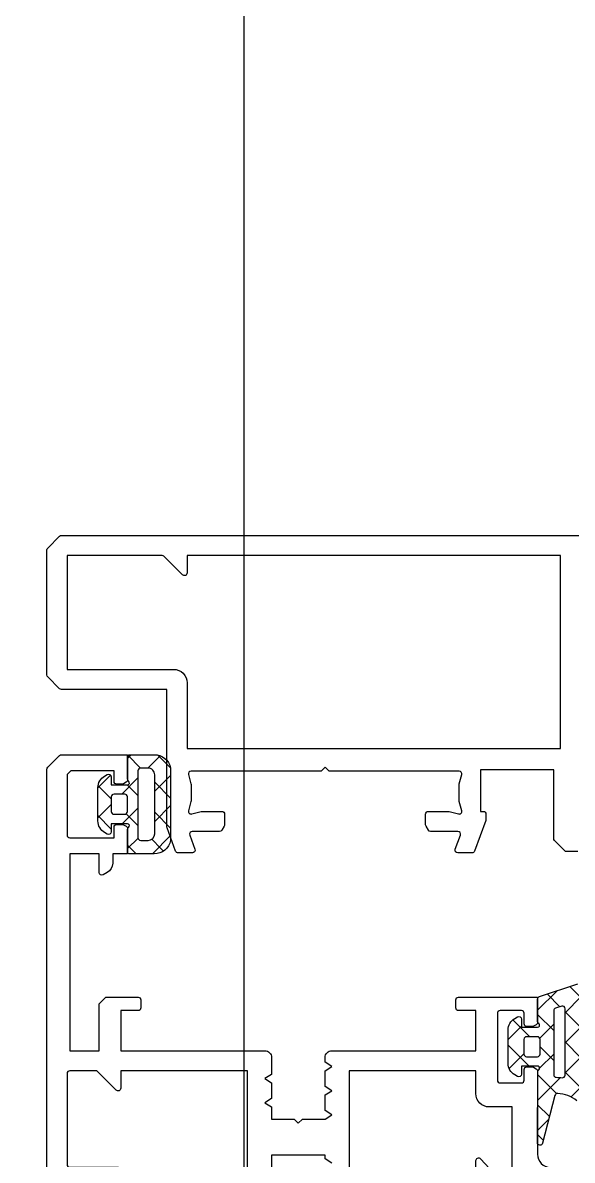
# Model space of a CAD drawing. Header units: inches. Extents: x 21 to 32698, y 13 to 3712.
# Drawn here: x 12842.56 to 12846.66, y 1671.02 to 1679.51 of the extents above; entities that cross this region are included whole.
import ezdxf

# ---------------------------------------------------------------- set-up
doc = ezdxf.new("R2010")
doc.units = ezdxf.units.IN
doc.header["$MEASUREMENT"] = 0
doc.set_wipeout_variables(frame=1)
for name, color, linetype, lineweight in [('Z_MİM_-KM-GLAZ', 8, 'Continuous', 25), ('Z_MİM_-KM-IZO-THERMAL', 8, 'Continuous', 25), ('Z_MİM_ALUMINIUM', 8, 'Continuous', 25), ('Z_MİM_fitiller_k', 8, 'Continuous', 25)]:
    doc.layers.add(name, color=color, linetype=linetype, lineweight=lineweight)
pattern_1 = [(45, (-0.2264, 253.1127), (-0.1122532015, 0.1122532015), []), (135, (-0.2264, 253.1127), (-0.1122532015, -0.1122532015), [])]

# ---------------------------------------------------------------- blocks, each defined once
blk = doc.blocks.new('asffgdf')
at = {"layer": 'Z_MİM_fitiller_k'}
h = blk.add_hatch(dxfattribs=at)
h.set_pattern_fill('ANSI37', color=256, scale=0.05)
h.set_pattern_definition(pattern_1)
edge = h.paths.add_edge_path()
edge.add_line((18215.3413, -547.2023), (18215.3413, -547.0123))
edge.add_arc((18215.3513, -547.0123), 0.01, 90.00009, 179.99991, ccw=False)
edge.add_line((18215.3513, -547.0023), (18215.5226, -547.0023))
edge.add_arc((18215.5226, -547.0223), 0.02, 34.84993, 89.99999, ccw=False)
edge.add_arc((18215.5513, -547.0023), 0.015, 214.84995, 359.99996)
edge.add_line((18215.5663, -547.0023), (18215.5663, -546.8823))
edge.add_line((18215.5663, -546.8823), (18215.5063, -546.8823))
edge.add_arc((18215.5063, -546.8623), 0.02, 150.00004, 270.00001, ccw=False)
edge.add_line((18215.489, -546.8523), (18215.5005, -546.8323))
edge.add_arc((18215.5871, -546.8823), 0.1, 89.99999, 150.00003, ccw=False)
edge.add_line((18215.5871, -546.7823), (18215.8355, -546.7823))
edge.add_arc((18215.8355, -546.8823), 0.1, 29.99993, 89.99999, ccw=False)
edge.add_line((18215.9221, -546.8323), (18215.9336, -546.8523))
edge.add_arc((18215.9163, -546.8623), 0.02, -90.00008, 29.99989, ccw=False)
edge.add_line((18215.9163, -546.8823), (18215.8563, -546.8823))
edge.add_line((18215.8563, -546.8823), (18215.8563, -547.0023))
edge.add_arc((18215.8713, -547.0023), 0.015, 179.99999, 325.15008)
edge.add_arc((18215.9, -547.0223), 0.02, 89.99997, 145.15007, ccw=False)
edge.add_line((18215.9, -547.0023), (18216.0713, -547.0023))
edge.add_arc((18216.0713, -547.0123), 0.01, 0.00024, 90.00003, ccw=False)
edge.add_line((18216.0813, -547.0123), (18216.0813, -547.2023))
edge.add_arc((18215.9601, -547.2053), 0.1212, -79.95351, 1.41895, ccw=False)
edge.add_line((18215.9813, -547.3246), (18215.4413, -547.3246))
edge.add_arc((18215.4624, -547.2053), 0.1212, 178.58104, 259.9535, ccw=False)
edge = h.paths.add_edge_path(flags=16)
edge.add_line((18215.7863, -546.9823), (18215.7863, -546.9023))
edge.add_arc((18215.7663, -546.9023), 0.02, 359.99993, 450.00007)
edge.add_line((18215.7663, -546.8823), (18215.6563, -546.8823))
edge.add_arc((18215.6563, -546.9023), 0.02, 90.00008, 179.99992)
edge.add_line((18215.6363, -546.9023), (18215.6363, -546.9823))
edge.add_arc((18215.6563, -546.9823), 0.02, 180.00002, 269.99998)
edge.add_line((18215.6563, -547.0023), (18215.7663, -547.0023))
edge.add_arc((18215.7663, -546.9823), 0.02, 269.99987, 360.00013)
edge = h.paths.add_edge_path(flags=16)
edge.add_arc((18215.9613, -547.1012), 0.02, 359.99979, 450.00007)
edge.add_line((18215.9613, -547.0812), (18215.4613, -547.0812))
edge.add_arc((18215.4613, -547.1012), 0.02, 90.00008, 180.00006)
edge.add_line((18215.4413, -547.1012), (18215.4413, -547.1562))
edge.add_arc((18215.4913, -547.1562), 0.05, 180.00001, 269.99999)
edge.add_line((18215.4913, -547.2062), (18215.9313, -547.2062))
edge.add_arc((18215.9313, -547.1562), 0.05, 270.00001, 360.00005)
edge.add_line((18215.9813, -547.1562), (18215.9813, -547.1012))
h = blk.add_hatch(dxfattribs=at)
h.set_pattern_fill('ANSI37', color=256, scale=0.05)
h.set_pattern_definition(pattern_1)
edge = h.paths.add_edge_path()
edge.add_line((18214.2767, -550.0761), (18214.3695, -550.362))
edge.add_arc((18214.3505, -550.3681), 0.02, -90, 17.99998, ccw=False)
edge.add_line((18214.3505, -550.3881), (18213.5136, -550.3881))
edge.add_arc((18213.5136, -550.3681), 0.02, 141.29968, 270.00002, ccw=False)
edge.add_arc((18213.3029, -550.1993), 0.25, 321.29968, 356.98339)
edge.add_arc((18213.5326, -550.2114), 0.02, 356.98338, 435.55713)
edge.add_line((18213.5376, -550.1921), (18213.1807, -550.1001))
edge.add_arc((18213.1857, -550.0808), 0.02, 89.57279, 255.55709, ccw=False)
edge.add_line((18213.1858, -550.0608), (18213.7145, -550.0647))
edge.add_arc((18213.7143, -550.0847), 0.02, 39.84996, 89.57263, ccw=False)
edge.add_arc((18213.7412, -550.0623), 0.015, 219.84992, 344.57784)
edge.add_arc((18213.7412, -550.0623), 0.015, 344.57784, 359.99999)
edge.add_line((18213.7562, -550.0623), (18213.7562, -549.9423))
edge.add_line((18213.7562, -549.9423), (18213.6962, -549.9423))
edge.add_arc((18213.6962, -549.9223), 0.02, 149.99999, 270, ccw=False)
edge.add_line((18213.6789, -549.9123), (18213.6904, -549.8923))
edge.add_arc((18213.777, -549.9423), 0.1, 90, 150.00001, ccw=False)
edge.add_line((18213.777, -549.8423), (18214.0254, -549.8423))
edge.add_arc((18214.0254, -549.9423), 0.1, 30.00001, 89.99999, ccw=False)
edge.add_line((18214.112, -549.8923), (18214.1235, -549.9123))
edge.add_arc((18214.1062, -549.9223), 0.02, -90.00001, 29.99999, ccw=False)
edge.add_line((18214.1062, -549.9423), (18214.0462, -549.9423))
edge.add_line((18214.0462, -549.9423), (18214.0462, -550.0623))
edge.add_arc((18214.0612, -550.0623), 0.015, 179.99997, 313.78218)
edge.add_arc((18214.0612, -550.0623), 0.015, 313.78218, 325.15008)
edge.add_arc((18214.0899, -550.0823), 0.02, 90, 145.15008, ccw=False)
edge.add_line((18214.0899, -550.0623), (18214.2576, -550.0623))
edge.add_arc((18214.2576, -550.0823), 0.02, 18, 89.99996, ccw=False)
edge = h.paths.add_edge_path(flags=16)
edge.add_line((18213.8462, -550.0808), (18213.9562, -550.0808))
edge.add_arc((18213.9562, -550.0608), 0.02, 269.99998, 360)
edge.add_line((18213.9762, -550.0608), (18213.9762, -549.9808))
edge.add_arc((18213.9562, -549.9808), 0.02, 0.00007, 90)
edge.add_line((18213.9562, -549.9608), (18213.8462, -549.9608))
edge.add_arc((18213.8462, -549.9808), 0.02, 90.00001, 180)
edge.add_line((18213.8262, -549.9808), (18213.8262, -550.0608))
edge.add_arc((18213.8462, -550.0608), 0.02, 179.99999, 270)
edge = h.paths.add_edge_path(flags=16)
edge.add_line((18214.2044, -550.242), (18214.1895, -550.1961))
edge.add_arc((18214.1704, -550.2023), 0.02, 18.00004, 90)
edge.add_line((18214.1704, -550.1823), (18213.6929, -550.1823))
edge.add_arc((18213.6929, -550.2023), 0.02, 90.00004, 179.56355)
edge.add_arc((18213.3029, -550.1993), 0.37, 352.80936, 359.56355, ccw=False)
edge.add_arc((18213.6898, -550.2481), 0.02, 172.80933, 270)
edge.add_line((18213.6898, -550.2681), (18214.1853, -550.2681))
edge.add_arc((18214.1853, -550.2481), 0.02, 269.99993, 377.99999)
at = {"layer": 'Z_MİM_ALUMINIUM'}
blk.add_lwpolyline([(18213.0331, -548.5273), (18213.065, -548.4773), (18213.0913, -548.4773), (18213.0913, -548.0773), (18212.975, -548.0773)], dxfattribs=at)
for points in [[(18212.8713, -546.4023), (18215.973, -546.4023, -0.198912), (18215.9871, -546.4081), (18216.0754, -546.4964, -0.198912), (18216.0813, -546.5106), (18216.0813, -547.0023), (18215.8928, -547.0023, -0.267949), (18215.8755, -546.9923), (18215.864, -546.9723, -0.131652), (18215.8613, -546.9623), (18215.8613, -546.9223, -0.414214), (18215.8813, -546.9023), (18215.9613, -546.9023), (18215.9613, -546.5886, 0.198912), (18215.9554, -546.5744), (18215.9392, -546.5581, 0.198912), (18215.925, -546.5523), (18215.4813, -546.5523, 0.414214), (18215.4613, -546.5723), (18215.4613, -546.9023), (18215.5413, -546.9023, -0.414214), (18215.5613, -546.9223), (18215.5613, -546.9623, -0.131652), (18215.5586, -546.9723), (18215.5471, -546.9923, -0.267949), (18215.5297, -547.0023), (18215.3413, -547.0023), (18215.3413, -546.8923), (18215.2706, -546.8923, -0.267949), (18215.2013, -546.8523), (18215.184, -546.8223, -0.57735), (18215.2013, -546.7923), (18215.3413, -546.7923), (18215.3413, -546.5723), (18213.8713, -546.5723), (18213.8713, -546.7923), (18214.2213, -546.7923), (18214.2713, -546.8423), (18214.2713, -547.0823, -0.414214), (18214.2513, -547.1023), (18214.1913, -547.1023, -0.414214), (18214.1713, -547.0823), (18214.1713, -546.9523), (18213.8713, -546.9523), (18213.8713, -548.0273, -0.414214), (18213.8213, -548.0773), (18213.695, -548.0773), (18213.6631, -548.0273), (18213.6313, -548.0773), (18213.515, -548.0773), (18213.4831, -548.0273), (18213.4513, -548.0773), (18213.3613, -548.0773), (18213.3613, -548.2473), (18213.3313, -548.2773), (18213.3613, -548.3073), (18213.3613, -548.4773), (18213.3931, -548.5273), (18213.425, -548.4773), (18213.5413, -548.4773), (18213.5731, -548.5273), (18213.605, -548.4773), (18213.7213, -548.4773), (18213.7531, -548.5273), (18213.785, -548.4773), (18213.8213, -548.4773, -0.414214), (18213.8713, -548.5273), (18213.8713, -549.6023), (18214.1713, -549.6023), (18214.1713, -549.4723, -0.414214), (18214.1913, -549.4523), (18214.2513, -549.4523, -0.414214), (18214.2713, -549.4723), (18214.2713, -550.0623), (18214.0828, -550.0623, -0.267949), (18214.0655, -550.0523), (18214.054, -550.0323, -0.131652), (18214.0513, -550.0223), (18214.0513, -549.9823, -0.414214), (18214.0713, -549.9623), (18214.1513, -549.9623, 0.414214), (18214.1713, -549.9423), (18214.1713, -549.7823, 0.414214), (18214.1513, -549.7623), (18213.6513, -549.7623, 0.414214), (18213.6313, -549.7823), (18213.6313, -549.9423, 0.414214), (18213.6513, -549.9623), (18213.7313, -549.9623, -0.414214), (18213.7513, -549.9823), (18213.7513, -550.0223, -0.131652), (18213.7486, -550.0323), (18213.7371, -550.0523, -0.267949), (18213.7197, -550.0623), (18213.0992, -550.0623, 0.39896), (18212.9993, -550.1571)], [(18215.3579, -550.3623), (18215.3579, -550.2794, -0.198913), (18215.3638, -550.2653), (18215.4409, -550.1881, -0.198914), (18215.4551, -550.1823), (18215.968, -550.1823), (18215.968, -549.6373), (18215.658, -549.6373), (18215.658, -549.6573, -0.414213), (18215.638, -549.6773), (18215.5977, -549.6773, -0.087489), (18215.5908, -549.6761), (18215.3612, -549.5925, -0.315299), (18215.348, -549.5737), (18215.348, -549.4673, -0.520567), (18215.3749, -549.4485), (18215.4812, -549.4872, 0.520567), (18215.508, -549.4684), (18215.508, -549.2646, -0.267949), (18215.518, -549.2473), (18215.548, -549.23, -0.131654), (18215.558, -549.2273), (18215.638, -549.2273, -0.414214), (18215.658, -549.2473), (18215.658, -549.3974, -0.065544), (18215.6573, -549.4026), (18215.6387, -549.4721, 0.577351), (18215.6632, -549.4966), (18215.7327, -549.478, -0.065543), (18215.7379, -549.4773), (18215.8581, -549.4773, -0.065543), (18215.8633, -549.478), (18215.9328, -549.4966, 0.493146), (18215.958, -549.4773), (18215.958, -548.5073), (18215.988, -548.4773), (18215.958, -548.4473), (18215.958, -547.4773, 0.493146), (18215.9328, -547.458), (18215.8633, -547.4766, -0.065541), (18215.8581, -547.4773), (18215.7379, -547.4773, -0.065541), (18215.7327, -547.4766), (18215.6632, -547.458, 0.57735), (18215.6387, -547.4825), (18215.6573, -547.552, -0.065544), (18215.658, -547.5572), (18215.658, -547.7073, -0.414214), (18215.638, -547.7273), (18215.558, -547.7273, -0.131653), (18215.548, -547.7246), (18215.518, -547.7073, -0.267949), (18215.508, -547.69), (18215.508, -547.4862, 0.520567), (18215.4812, -547.4674), (18215.3749, -547.5061, -0.520567), (18215.348, -547.4873), (18215.348, -547.3809, -0.315298), (18215.3612, -547.3621), (18215.5359, -547.2985, -0.087491), (18215.5427, -547.2973), (18216.568, -547.2973), (18216.568, -546.5106, -0.198913), (18216.5739, -546.4964), (18216.6622, -546.4081, -0.198911), (18216.6763, -546.4023), (18217.6097, -546.4023, -0.19891), (18217.6239, -546.4081), (18217.7122, -546.4964, -0.198915), (18217.718, -546.5106), (18217.718, -550.7323, -0.414214)]]:
    blk.add_lwpolyline(points, format="xyb", dxfattribs=at)
for points in [[(18212.8713, -547.8973), (18213.7213, -547.8973), (18213.7213, -546.9523), (18213.5913, -546.9523, -0.668181), (18213.5771, -546.9181), (18213.7181, -546.7771, 0.198917), (18213.7213, -546.7696), (18213.7213, -546.5723, 0.414212), (18213.7013, -546.5523), (18213.0213, -546.5523, 0.414212), (18213.0013, -546.5723), (18213.0013, -546.9323, -0.414214), (18212.9813, -546.9523), (18212.8713, -546.9523)], [(18217.568, -550.2323), (18217.568, -547.4473), (18217.438, -547.4473, -0.668179), (18217.4239, -547.4131), (18217.5622, -547.2749, 0.198912), (18217.568, -547.2607), (18217.568, -546.5523), (18216.718, -546.5523), (18216.718, -547.3473, -0.414214), (18216.618, -547.4473), (18216.128, -547.4473), (18216.128, -550.2323)], [(18213.4513, -549.8723), (18213.4513, -549.7023, -0.414213), (18213.5513, -549.6023), (18213.7213, -549.6023), (18213.7213, -548.6573), (18212.8713, -548.6573), (18212.8713, -549.6023), (18213.0513, -549.6023, -0.683705), (18213.0648, -549.637), (18212.8842, -549.8028, 0.683706), (18212.9113, -549.8723)]]:
    blk.add_lwpolyline(points, format="xyb", close=True, dxfattribs=at)
at = {"layer": 'Z_MİM_fitiller_k', "linetype": 'Continuous', "flags": 128}
for points in [[(18215.3413, -547.2023), (18215.3413, -547.0123, -0.414213), (18215.3513, -547.0023), (18215.5226, -547.0023, -0.245393), (18215.539, -547.0109, 0.734237), (18215.5663, -547.0023), (18215.5663, -546.8823), (18215.5063, -546.8823, -0.57735), (18215.489, -546.8523), (18215.5005, -546.8323, -0.267949), (18215.5871, -546.7823), (18215.8355, -546.7823, -0.267949), (18215.9221, -546.8323), (18215.9336, -546.8523, -0.57735), (18215.9163, -546.8823), (18215.8563, -546.8823), (18215.8563, -547.0023, 0.734238), (18215.8836, -547.0109, -0.245393), (18215.9, -547.0023), (18216.0713, -547.0023, -0.414212), (18216.0813, -547.0123), (18216.0813, -547.2023, -0.370767), (18215.9813, -547.3246), (18215.4413, -547.3246, -0.370767)], [(18215.7863, -546.9823), (18215.7863, -546.9023, 0.414214), (18215.7663, -546.8823), (18215.6563, -546.8823, 0.414213), (18215.6363, -546.9023), (18215.6363, -546.9823, 0.414213), (18215.6563, -547.0023), (18215.7663, -547.0023, 0.414215)], [(18215.9813, -547.1012, 0.414215), (18215.9613, -547.0812), (18215.4613, -547.0812, 0.414213), (18215.4413, -547.1012), (18215.4413, -547.1562, 0.414213), (18215.4913, -547.2062), (18215.9313, -547.2062, 0.414214), (18215.9813, -547.1562)], [(18213.8462, -550.0808), (18213.9562, -550.0808, 0.414214), (18213.9762, -550.0608), (18213.9762, -549.9808, 0.414213), (18213.9562, -549.9608), (18213.8462, -549.9608, 0.414214), (18213.8262, -549.9808), (18213.8262, -550.0608, 0.414214)], [(18214.2044, -550.242), (18214.1895, -550.1961, 0.32492), (18214.1704, -550.1823), (18213.6929, -550.1823, 0.411984), (18213.6729, -550.2021, -0.029479), (18213.67, -550.2456, 0.451468), (18213.6898, -550.2681), (18214.1853, -550.2681, 0.509526)]]:
    blk.add_lwpolyline(points, format="xyb", close=True, dxfattribs=at)
blk.add_lwpolyline([(18213.498, -550.3556, 0.15697), (18213.5526, -550.2125, 0.356938), (18213.5376, -550.1921), (18213.1807, -550.1001, -0.884603), (18213.1858, -550.0608), (18213.7145, -550.0647, -0.220425), (18213.7297, -550.0719, 0.605192), (18213.7557, -550.0663, 0.067394), (18213.7562, -550.0623), (18213.7562, -549.9423), (18213.6962, -549.9423, -0.57735), (18213.6789, -549.9123), (18213.6904, -549.8923, -0.267949), (18213.777, -549.8423), (18214.0254, -549.8423, -0.267949), (18214.112, -549.8923), (18214.1235, -549.9123, -0.57735), (18214.1062, -549.9423), (18214.0462, -549.9423), (18214.0462, -550.0623, 0.66052), (18214.0716, -550.0731, 0.049643), (18214.0735, -550.0709, -0.245393), (18214.0899, -550.0623), (18214.2576, -550.0623, -0.324919), (18214.2767, -550.0761), (18214.3695, -550.362, -0.509525)], format="xyb", dxfattribs=at)
blk = doc.blocks.new('-KM-AL2 210_900')
blk.add_wipeout([(1434.2587, 1419.9984), (1434.2587, 1217.7559), (1415.6037, 1217.7559), (1415.6037, 1421.9729), (1434.2733, 1422.1838)])
at = {"rotation": 270}
blk.add_blockref('asffgdf', (1969.6756, 19624.1507), dxfattribs=at)

msp = doc.modelspace()

# ---------------------------------------------------------------- block references
at = {"layer": 'Z_MİM_-KM-GLAZ', "rotation": 180}
msp.add_blockref('-KM-AL2 210_900', (14266.0162, 3082.1143), dxfattribs=at)

# ---------------------------------------------------------------- next in the draw order: linework, layer by layer
at = {"layer": 'Z_MİM_-KM-IZO-THERMAL'}
msp.add_lwpolyline([(11329.2138, 1162.1587), (11329.2138, 969.5831), (12844.2149, 969.5831), (12844.2149, 2594.5843), (9029.2148, 2594.5843), (9029.2148, 1624.5832), (9319.214, 1624.5832), (9319.214, 969.5831), (10654.2139, 969.5831), (10654.2139, 1161.8315)], dxfattribs=at)

doc.saveas('drawing.dxf')
